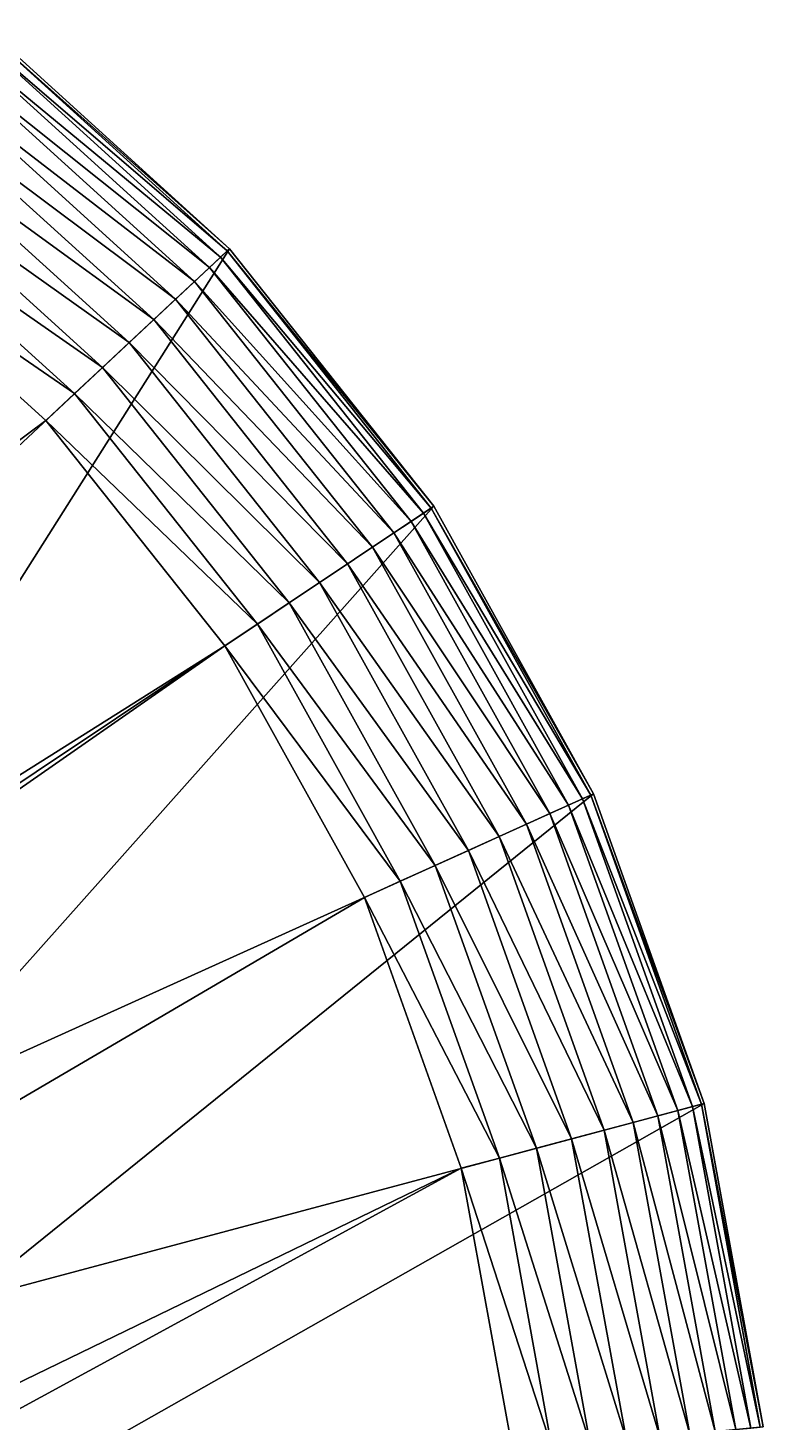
# Model space of a CAD drawing. Header units: millimetres. Extents: x 19.3 to 105.6, y 153.8 to 217.3.
# Drawn here: x 102.025 to 104.345, y 211.577 to 215.979 of the extents above; entities that cross this region are included whole.
import ezdxf

# ---------------------------------------------------------------- set-up
doc = ezdxf.new("R2010")
doc.units = ezdxf.units.MM
doc.layers.get('0').update_dxf_attribs({"color": 132, "linetype": 'CONTINUOUS'})

msp = doc.modelspace()

# ---------------------------------------------------------------- linework, layer by layer
at = {"invisible_edges": 16}
for points in [[(102.6608, 215.2818, 2.3749), (100.8992, 213.6327, 2.3749), (101.8917, 215.9792, 2.3749)], [(101.839, 215.9105, 20.9979), (102.6324, 215.2552, 20.8828), (101.868, 215.9483, 20.8828)], [(101.868, 215.9483, 20.8828), (102.6536, 215.2751, 20.7617), (101.8857, 215.9714, 20.7617)], [(101.868, 215.9483, 20.8828), (102.6324, 215.2552, 20.8828), (102.6536, 215.2751, 20.7617)], [(101.8857, 215.9714, 20.7617), (102.6608, 215.2818, 20.6375), (101.8917, 215.9792, 20.6375)], [(101.8857, 215.9714, 20.7617), (102.6536, 215.2751, 20.7617), (102.6608, 215.2818, 20.6375)], [(102.6608, 215.2818, 20.6375), (102.6608, 215.2818, 2.3749), (101.8917, 215.9792, 2.3749)], [(102.6608, 215.2818, 20.6375), (101.8917, 215.9792, 2.3749), (101.8917, 215.9792, 20.6375)], [(101.7994, 215.8589, 21.1041), (102.5976, 215.2227, 20.9979), (101.839, 215.9105, 20.9979)], [(101.839, 215.9105, 20.9979), (102.5976, 215.2227, 20.9979), (102.6324, 215.2552, 20.8828)], [(101.7501, 215.7947, 21.1988), (102.5501, 215.1782, 21.1041), (101.7994, 215.8589, 21.1041)], [(101.7994, 215.8589, 21.1041), (102.5501, 215.1782, 21.1041), (102.5976, 215.2227, 20.9979)], [(101.6924, 215.7196, 21.2797), (102.491, 215.1229, 21.1988), (101.7501, 215.7947, 21.1988)], [(101.7501, 215.7947, 21.1988), (102.491, 215.1229, 21.1988), (102.5501, 215.1782, 21.1041)], [(101.6278, 215.6354, 21.3447), (102.4219, 215.0582, 21.2797), (101.6924, 215.7196, 21.2797)], [(101.6924, 215.7196, 21.2797), (102.4219, 215.0582, 21.2797), (102.491, 215.1229, 21.1988)], [(101.5577, 215.5441, 21.3924), (102.3444, 214.9856, 21.3447), (101.6278, 215.6354, 21.3447)], [(101.6278, 215.6354, 21.3447), (102.3444, 214.9856, 21.3447), (102.4219, 215.0582, 21.2797)], [(101.484, 215.448, 21.4215), (102.2604, 214.907, 21.3924), (101.5577, 215.5441, 21.3924)], [(101.5577, 215.5441, 21.3924), (102.2604, 214.907, 21.3924), (102.3444, 214.9856, 21.3447)], [(101.4083, 215.3495, 21.4312), (102.1719, 214.8242, 21.4215), (101.484, 215.448, 21.4215)], [(101.484, 215.448, 21.4215), (102.1719, 214.8242, 21.4215), (102.2604, 214.907, 21.3924)], [(92.8556, 207.8568, 21.4312), (102.0813, 214.7393, 21.4312), (101.4083, 215.3495, 21.4312)], [(101.4083, 215.3495, 21.4312), (102.0813, 214.7393, 21.4312), (102.1719, 214.8242, 21.4215)], [(102.6608, 215.2818, 2.3749), (101.2992, 213.1284, 2.3749), (100.8992, 213.6327, 2.3749)], [(103.3059, 214.4684, 2.3749), (101.2992, 213.1284, 2.3749), (102.6608, 215.2818, 2.3749)], [(102.5976, 215.2227, 20.9979), (103.2736, 214.4468, 20.8828), (102.6324, 215.2552, 20.8828)], [(102.6324, 215.2552, 20.8828), (103.2978, 214.463, 20.7617), (102.6536, 215.2751, 20.7617)], [(102.6324, 215.2552, 20.8828), (103.2736, 214.4468, 20.8828), (103.2978, 214.463, 20.7617)], [(102.6536, 215.2751, 20.7617), (103.3059, 214.4684, 20.6375), (102.6608, 215.2818, 20.6375)], [(102.6536, 215.2751, 20.7617), (103.2978, 214.463, 20.7617), (103.3059, 214.4684, 20.6375)], [(103.3059, 214.4684, 20.6375), (103.3059, 214.4684, 2.3749), (102.6608, 215.2818, 2.3749)], [(103.3059, 214.4684, 20.6375), (102.6608, 215.2818, 2.3749), (102.6608, 215.2818, 20.6375)], [(102.5501, 215.1782, 21.1041), (103.234, 214.4204, 20.9979), (102.5976, 215.2227, 20.9979)], [(102.5976, 215.2227, 20.9979), (103.234, 214.4204, 20.9979), (103.2736, 214.4468, 20.8828)], [(102.491, 215.1229, 21.1988), (103.1799, 214.3842, 21.1041), (102.5501, 215.1782, 21.1041)], [(102.5501, 215.1782, 21.1041), (103.1799, 214.3842, 21.1041), (103.234, 214.4204, 20.9979)], [(102.4219, 215.0582, 21.2797), (103.1126, 214.3393, 21.1988), (102.491, 215.1229, 21.1988)], [(102.491, 215.1229, 21.1988), (103.1126, 214.3393, 21.1988), (103.1799, 214.3842, 21.1041)], [(102.3444, 214.9856, 21.3447), (103.0338, 214.2867, 21.2797), (102.4219, 215.0582, 21.2797)], [(102.4219, 215.0582, 21.2797), (103.0338, 214.2867, 21.2797), (103.1126, 214.3393, 21.1988)], [(102.2604, 214.907, 21.3924), (102.9455, 214.2277, 21.3447), (102.3444, 214.9856, 21.3447)], [(102.3444, 214.9856, 21.3447), (102.9455, 214.2277, 21.3447), (103.0338, 214.2867, 21.2797)], [(102.1719, 214.8242, 21.4215), (102.8498, 214.1638, 21.3924), (102.2604, 214.907, 21.3924)], [(102.2604, 214.907, 21.3924), (102.8498, 214.1638, 21.3924), (102.9455, 214.2277, 21.3447)], [(102.0813, 214.7393, 21.4312), (102.7491, 214.0966, 21.4215), (102.1719, 214.8242, 21.4215)], [(102.1719, 214.8242, 21.4215), (102.7491, 214.0966, 21.4215), (102.8498, 214.1638, 21.3924)], [(92.8556, 207.8568, 21.4312), (102.6458, 214.0276, 21.4312), (102.0813, 214.7393, 21.4312)], [(102.0813, 214.7393, 21.4312), (102.6458, 214.0276, 21.4312), (102.7491, 214.0966, 21.4215)], [(103.3059, 214.4684, 2.3749), (101.6117, 212.5657, 2.3749), (101.2992, 213.1284, 2.3749)], [(103.8099, 213.5608, 2.3749), (101.6117, 212.5657, 2.3749), (103.3059, 214.4684, 2.3749)], [(103.2736, 214.4468, 20.8828), (103.801, 213.5567, 20.7617), (103.2978, 214.463, 20.7617)], [(103.2978, 214.463, 20.7617), (103.8099, 213.5608, 20.6375), (103.3059, 214.4684, 20.6375)], [(103.2978, 214.463, 20.7617), (103.801, 213.5567, 20.7617), (103.8099, 213.5608, 20.6375)], [(103.8099, 213.5608, 20.6375), (103.8099, 213.5608, 2.3749), (103.3059, 214.4684, 2.3749)], [(103.8099, 213.5608, 20.6375), (103.3059, 214.4684, 2.3749), (103.3059, 214.4684, 20.6375)], [(103.1799, 214.3842, 21.1041), (103.7311, 213.5251, 20.9979), (103.234, 214.4204, 20.9979)], [(103.234, 214.4204, 20.9979), (103.7746, 213.5448, 20.8828), (103.2736, 214.4468, 20.8828)], [(103.234, 214.4204, 20.9979), (103.7311, 213.5251, 20.9979), (103.7746, 213.5448, 20.8828)], [(103.2736, 214.4468, 20.8828), (103.7746, 213.5448, 20.8828), (103.801, 213.5567, 20.7617)], [(103.1126, 214.3393, 21.1988), (103.6718, 213.4983, 21.1041), (103.1799, 214.3842, 21.1041)], [(103.1799, 214.3842, 21.1041), (103.6718, 213.4983, 21.1041), (103.7311, 213.5251, 20.9979)], [(103.0338, 214.2867, 21.2797), (103.5981, 213.4649, 21.1988), (103.1126, 214.3393, 21.1988)], [(103.1126, 214.3393, 21.1988), (103.5981, 213.4649, 21.1988), (103.6718, 213.4983, 21.1041)], [(102.9455, 214.2277, 21.3447), (103.5119, 213.4258, 21.2797), (103.0338, 214.2867, 21.2797)], [(103.0338, 214.2867, 21.2797), (103.5119, 213.4258, 21.2797), (103.5981, 213.4649, 21.1988)], [(102.8498, 214.1638, 21.3924), (103.4151, 213.382, 21.3447), (102.9455, 214.2277, 21.3447)], [(102.9455, 214.2277, 21.3447), (103.4151, 213.382, 21.3447), (103.5119, 213.4258, 21.2797)], [(102.7491, 214.0966, 21.4215), (103.3103, 213.3346, 21.3924), (102.8498, 214.1638, 21.3924)], [(102.8498, 214.1638, 21.3924), (103.3103, 213.3346, 21.3924), (103.4151, 213.382, 21.3447)], [(102.6458, 214.0276, 21.4312), (103.1999, 213.2847, 21.4215), (102.7491, 214.0966, 21.4215)], [(102.7491, 214.0966, 21.4215), (103.1999, 213.2847, 21.4215), (103.3103, 213.3346, 21.3924)], [(93.1572, 207.4106, 21.4312), (102.6458, 214.0276, 21.4312), (92.8556, 207.8568, 21.4312)], [(93.1572, 207.4106, 21.4312), (103.0868, 213.2335, 21.4312), (102.6458, 214.0276, 21.4312)], [(102.6458, 214.0276, 21.4312), (103.0868, 213.2335, 21.4312), (103.1999, 213.2847, 21.4215)], [(103.8099, 213.5608, 2.3749), (101.8283, 211.9596, 2.3749), (101.6117, 212.5657, 2.3749)], [(104.1593, 212.5832, 2.3749), (101.8283, 211.9596, 2.3749), (103.8099, 213.5608, 2.3749)], [(103.6718, 213.4983, 21.1041), (104.0757, 212.5608, 20.9979), (103.7311, 213.5251, 20.9979)], [(103.7311, 213.5251, 20.9979), (104.1218, 212.5731, 20.8828), (103.7746, 213.5448, 20.8828)], [(103.7311, 213.5251, 20.9979), (104.0757, 212.5608, 20.9979), (104.1218, 212.5731, 20.8828)], [(103.7746, 213.5448, 20.8828), (104.1499, 212.5806, 20.7617), (103.801, 213.5567, 20.7617)], [(103.7746, 213.5448, 20.8828), (104.1218, 212.5731, 20.8828), (104.1499, 212.5806, 20.7617)], [(103.801, 213.5567, 20.7617), (104.1593, 212.5832, 20.6375), (103.8099, 213.5608, 20.6375)], [(103.801, 213.5567, 20.7617), (104.1499, 212.5806, 20.7617), (104.1593, 212.5832, 20.6375)], [(104.1593, 212.5832, 20.6375), (104.1593, 212.5832, 2.3749), (103.8099, 213.5608, 2.3749)], [(104.1593, 212.5832, 20.6375), (103.8099, 213.5608, 2.3749), (103.8099, 213.5608, 20.6375)], [(103.5981, 213.4649, 21.1988), (104.0129, 212.544, 21.1041), (103.6718, 213.4983, 21.1041)], [(103.6718, 213.4983, 21.1041), (104.0129, 212.544, 21.1041), (104.0757, 212.5608, 20.9979)], [(103.5119, 213.4258, 21.2797), (103.9347, 212.5231, 21.1988), (103.5981, 213.4649, 21.1988)], [(103.5981, 213.4649, 21.1988), (103.9347, 212.5231, 21.1988), (104.0129, 212.544, 21.1041)], [(103.4151, 213.382, 21.3447), (103.8432, 212.4986, 21.2797), (103.5119, 213.4258, 21.2797)], [(103.5119, 213.4258, 21.2797), (103.8432, 212.4986, 21.2797), (103.9347, 212.5231, 21.1988)], [(103.3103, 213.3346, 21.3924), (103.7406, 212.4712, 21.3447), (103.4151, 213.382, 21.3447)], [(103.4151, 213.382, 21.3447), (103.7406, 212.4712, 21.3447), (103.8432, 212.4986, 21.2797)], [(103.1999, 213.2847, 21.4215), (103.6295, 212.4414, 21.3924), (103.3103, 213.3346, 21.3924)], [(103.3103, 213.3346, 21.3924), (103.6295, 212.4414, 21.3924), (103.7406, 212.4712, 21.3447)], [(103.0868, 213.2335, 21.4312), (103.5125, 212.4101, 21.4215), (103.1999, 213.2847, 21.4215)], [(103.1999, 213.2847, 21.4215), (103.5125, 212.4101, 21.4215), (103.6295, 212.4414, 21.3924)], [(103.3925, 212.378, 21.4312), (103.0868, 213.2335, 21.4312), (93.1572, 207.4106, 21.4312)], [(103.0868, 213.2335, 21.4312), (103.3925, 212.378, 21.4312), (103.5125, 212.4101, 21.4215)], [(104.1593, 212.5832, 2.3749), (101.9432, 211.3262, 2.3749), (101.8283, 211.9596, 2.3749)], [(104.3447, 211.5617, 2.3749), (101.9432, 211.3262, 2.3749), (104.1593, 212.5832, 2.3749)], [(104.0129, 212.544, 21.1041), (104.2586, 211.5532, 20.9979), (104.0757, 212.5608, 20.9979)], [(104.0757, 212.5608, 20.9979), (104.3061, 211.5579, 20.8828), (104.1218, 212.5731, 20.8828)], [(104.0757, 212.5608, 20.9979), (104.2586, 211.5532, 20.9979), (104.3061, 211.5579, 20.8828)], [(104.1218, 212.5731, 20.8828), (104.335, 211.5607, 20.7617), (104.1499, 212.5806, 20.7617)], [(104.1218, 212.5731, 20.8828), (104.3061, 211.5579, 20.8828), (104.335, 211.5607, 20.7617)], [(104.1499, 212.5806, 20.7617), (104.3447, 211.5617, 20.6375), (104.1593, 212.5832, 20.6375)], [(104.1499, 212.5806, 20.7617), (104.335, 211.5607, 20.7617), (104.3447, 211.5617, 20.6375)], [(104.3447, 211.5617, 20.6375), (104.3447, 211.5617, 2.3749), (104.1593, 212.5832, 2.3749)], [(104.3447, 211.5617, 20.6375), (104.1593, 212.5832, 2.3749), (104.1593, 212.5832, 20.6375)], [(103.8432, 212.4986, 21.2797), (104.1134, 211.539, 21.1988), (103.9347, 212.5231, 21.1988)], [(103.9347, 212.5231, 21.1988), (104.1938, 211.5469, 21.1041), (104.0129, 212.544, 21.1041)], [(103.9347, 212.5231, 21.1988), (104.1134, 211.539, 21.1988), (104.1938, 211.5469, 21.1041)], [(104.0129, 212.544, 21.1041), (104.1938, 211.5469, 21.1041), (104.2586, 211.5532, 20.9979)], [(103.6295, 212.4414, 21.3924), (103.9134, 211.5194, 21.3447), (103.7406, 212.4712, 21.3447)], [(103.7406, 212.4712, 21.3447), (104.0191, 211.5297, 21.2797), (103.8432, 212.4986, 21.2797)], [(103.7406, 212.4712, 21.3447), (103.9134, 211.5194, 21.3447), (104.0191, 211.5297, 21.2797)], [(103.8432, 212.4986, 21.2797), (104.0191, 211.5297, 21.2797), (104.1134, 211.539, 21.1988)], [(103.5125, 212.4101, 21.4215), (103.7989, 211.5081, 21.3924), (103.6295, 212.4414, 21.3924)], [(103.6295, 212.4414, 21.3924), (103.7989, 211.5081, 21.3924), (103.9134, 211.5194, 21.3447)], [(103.3925, 212.378, 21.4312), (103.6783, 211.4963, 21.4215), (103.5125, 212.4101, 21.4215)], [(103.5125, 212.4101, 21.4215), (103.6783, 211.4963, 21.4215), (103.7989, 211.5081, 21.3924)], [(93.379, 206.9199, 21.4312), (103.3925, 212.378, 21.4312), (93.1572, 207.4106, 21.4312)], [(93.379, 206.9199, 21.4312), (103.5548, 211.4842, 21.4312), (103.3925, 212.378, 21.4312)], [(103.3925, 212.378, 21.4312), (103.5548, 211.4842, 21.4312), (103.6783, 211.4963, 21.4215)]]:
    msp.add_3dface(points, dxfattribs=at)

doc.saveas('drawing.dxf')
